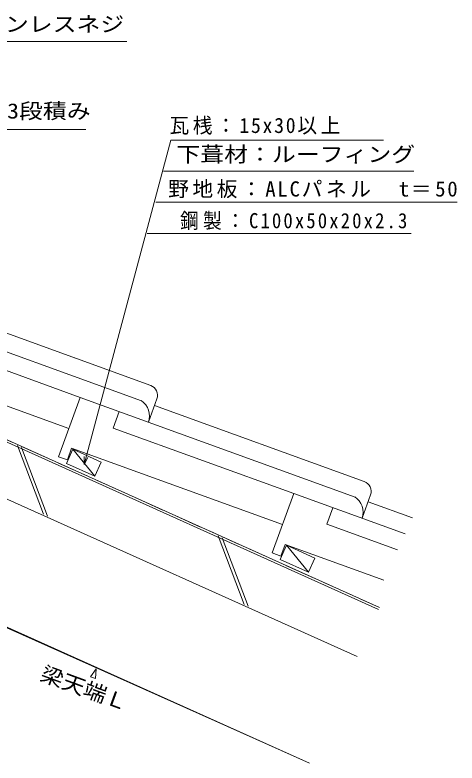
# Model space of a CAD drawing. Units: millimetres, scale not verified. Extents: x -629 to 567, y -399 to 408.
# Drawn here: x 142 to 567, y -379 to 342 of the extents above; entities that cross this region are included whole.
import ezdxf
from ezdxf.enums import TextEntityAlignment as Align

# ---------------------------------------------------------------- set-up
doc = ezdxf.new("R2010")
doc.units = ezdxf.units.MM
doc.header["$LTSCALE"] = 10
doc.linetypes.add('DASHED3', pattern=[4, 3, -1])
doc.layers.add('0-0_LAYER001', color=2, linetype='Continuous', lineweight=18)
doc.layers.add('0-1_LAYER002', color=7, linetype='Continuous', lineweight=18)
doc.layers.add('0-2_LAYER003', color=7, linetype='Continuous')
doc.styles.add('ＭＳ ゴシック', font='')
doc.styles.get('ＭＳ ゴシック').set_extended_font_data('MS Gothic')

msp = doc.modelspace()

# ---------------------------------------------------------------- linework, layer by layer
at = {"layer": '0-0_LAYER001'}
for p, q in [((-6.72, 316.6), (249.36, 316.6)), ((60.73, 231.61), (210.04, 231.61)), ((208.14, -91.22), (291.89, 221.34)), ((291.89, 221.34), (496.72, 221.34)), ((284.72, 191.48), (525.75, 191.48)), ((277.23, 161.49), (567.45, 161.49)), ((268.92, 131.51), (522.17, 131.51)), ((204.42, -26.65), (30.51, 36.45)), ((-35.19, 6.2), (491.92, -231)), ((242.02, -40.29), (236.22, -56.27)), ((-35.19, -48.63), (471.41, -276.6)), ((410.13, -119.37), (236.22, -56.27)), ((169.01, -139.29), (143.93, -73.17)), ((172.88, -141.03), (147.8, -74.91)), ((197.45, -76.69), (224.81, -89)), ((218.65, -102.68), (191.29, -90.37)), ((224.81, -89), (218.65, -102.68)), ((447.73, -133.01), (441.93, -148.99)), ((510.27, -173.78), (441.93, -148.99)), ((362.45, -226.34), (337.38, -160.22)), ((366.32, -228.08), (341.25, -161.97)), ((-35.19, -171.99), (425.24, -379.19)), ((397.06, -182.97), (403.22, -169.29)), ((403.22, -169.29), (430.57, -181.6)), ((403.22, -169.29), (424.42, -195.28)), ((424.42, -195.28), (397.06, -182.97)), ((430.57, -181.6), (424.42, -195.28)), ((219.78, -288.41), (214.24, -295.97)), ((219.78, -288.41), (219.12, -297.75)), ((214.24, -295.97), (219.12, -297.75))]:
    msp.add_line(p, q, dxfattribs=at)
at = {"layer": '0-0_LAYER001', "color": 4}
for p, q in [((272.42, -15.15), (4.5, 82.05)), ((263.57, -30.02), (-1.29, 66.07)), ((193.56, -56.57), (-9.49, 17.1)), ((204.42, -26.65), (183.67, -83.83)), ((469.28, -122.74), (204.42, -26.65)), ((270.22, -50.52), (278.41, -27.96)), ((478.13, -107.87), (276.02, -34.54)), ((196.22, -75.62), (192.13, -86.9)), ((399.27, -149.29), (196.22, -75.62)), ((183.67, -83.83), (192.13, -86.9)), ((410.13, -119.37), (389.38, -176.55)), ((517.47, -158.31), (410.13, -119.37)), ((475.93, -143.24), (484.12, -120.68)), ((524.67, -142.84), (481.73, -127.26)), ((401.94, -168.34), (397.84, -179.62)), ((496.8, -202.75), (401.94, -168.34)), ((389.38, -176.55), (397.84, -179.62))]:
    msp.add_line(p, q, dxfattribs=at)
at = {"layer": '0-0_LAYER001', "linetype": 'DASHED3'}
msp.add_line((-35.19, 8.39), (492.74, -229.18), dxfattribs=at)
at = {"layer": '0-0_LAYER001'}
for points in [[(191.29, -90.37), (197.45, -76.69), (218.65, -102.68)], [(211.89, -84.72), (208.14, -91.22), (208.14, -83.72)]]:
    msp.add_lwpolyline(points, dxfattribs=at)
at = {"layer": '0-0_LAYER001', "color": 4}
for centre, radius, start, end in [((269.01, -24.55), 10, 340.05908, 70.05908), ((253.63, -44.58), 17.62, 340.29127, 57.20982), ((474.72, -117.27), 10, 340.05908, 70.05908), ((459.34, -137.3), 17.62, 340.29127, 57.20982)]:
    msp.add_arc(centre, radius, start, end, dxfattribs=at)
at = {"layer": '0-1_LAYER002'}
for p, q in [((-6.72, 316.6), (241.02, 316.6)), ((60.73, 231.61), (199.32, 231.61)), ((208.14, -91.22), (291.89, 221.34)), ((291.89, 221.34), (480.55, 221.34)), ((284.72, 191.48), (518.6, 191.48)), ((277.23, 161.49), (561.49, 161.49)), ((268.92, 131.51), (523.37, 131.51)), ((-35.19, 8.39), (492.74, -229.18)), ((491.92, -231), (-35.19, 6.2)), ((-35.19, -48.63), (471.41, -276.6)), ((143.93, -73.17), (169.01, -139.29)), ((147.8, -74.91), (172.88, -141.03)), ((197.45, -76.69), (218.65, -102.68)), ((337.38, -160.22), (362.45, -226.34)), ((366.32, -228.08), (341.25, -161.97))]:
    msp.add_line(p, q, dxfattribs=at)
for points in [[(197.45, -76.69), (191.29, -90.37), (218.65, -102.68), (224.81, -89)], [(403.22, -169.29), (397.06, -182.97), (424.42, -195.28)]]:
    msp.add_lwpolyline(points, close=True, dxfattribs=at)
for points in [[(208.14, -83.72), (208.14, -91.22), (211.89, -84.72)], [(425.24, -379.19), (-36.56, -172.61), (-495.63, -379.19)], [(403.22, -169.29), (430.57, -181.6), (424.42, -195.28)]]:
    msp.add_lwpolyline(points, dxfattribs=at)

# ---------------------------------------------------------------- texts
at = {"layer": '0-2_LAYER003', "style": 'ＭＳ ゴシック', "width": 1.15}
for s, p in [('パッキンステンレスネジ', (-6.05, 321.47)), ('熨斗瓦3段積み', (65.05, 237.81)), ('下葺材：ルーフィング', (297.17, 196))]:
    msp.add_text(s, height=14.66, dxfattribs=at).set_placement(p, align=Align.BOTTOM_LEFT)
at = {"layer": '0-2_LAYER003', "style": 'ＭＳ ゴシック', "width": 1.1}
msp.add_text('梁天端Ｌ', height=14.66, rotation=339.918, dxfattribs=at).set_placement((163.27, -302.9), align=Align.BOTTOM_LEFT)
at = {"layer": '0-2_LAYER003', "char_height": 14.66, "attachment_point": 7, "style": 'ＭＳ ゴシック'}
for s, insert in [('\\T1.18;\\W0.95;瓦桟：15x30以上', (290.51, 226.6)), ('\\T1.17;野地板：ALCパネル\u3000t＝50', (289.18, 165.39)), ('\\T1.23;\\W0.9;\u3000鋼製：C100x50x20x2.3', (278.54, 134.79))]:
    msp.add_mtext(s, dxfattribs=dict(at, insert=insert))

doc.saveas('drawing.dxf')
